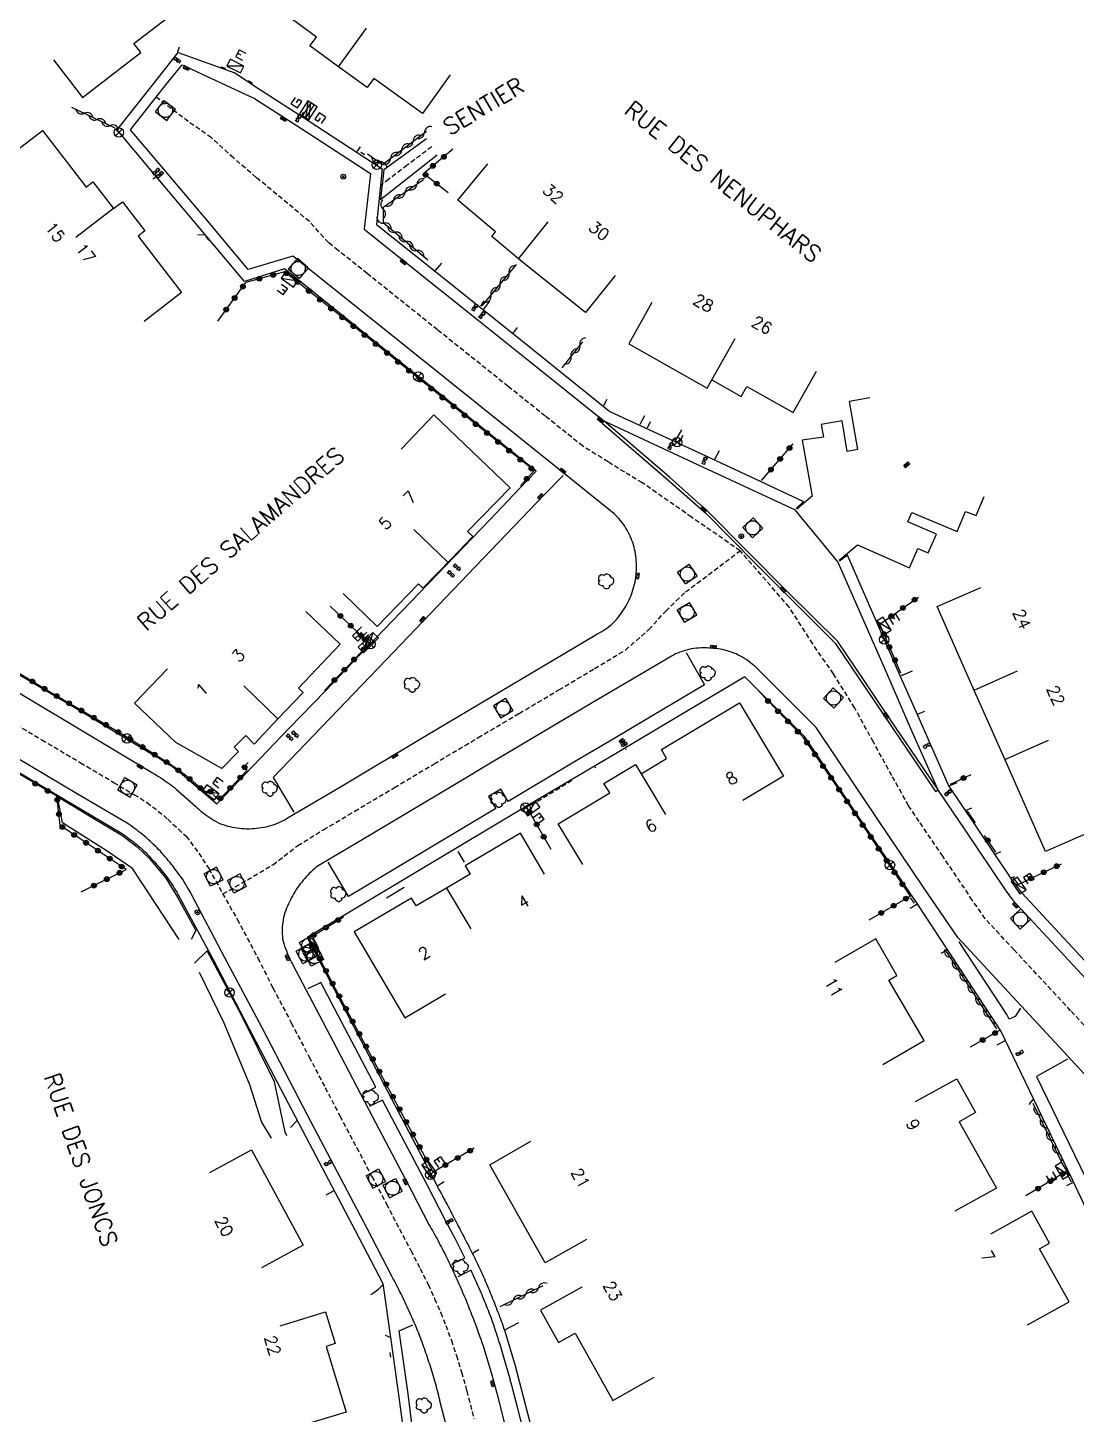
# Model space of a CAD drawing. Header units: millimetres. Extents: x 150015 to 151000, y 151000 to 152000.
# Drawn here: x 150612.5 to 150723, y 151239 to 151385.1 of the extents above; entities that cross this region are included whole.
import ezdxf
from ezdxf.enums import TextEntityAlignment as Align

# ---------------------------------------------------------------- set-up
doc = ezdxf.new("R2010")
doc.units = ezdxf.units.MM
doc.linetypes.add('DASHED', pattern=[0.75, 0.5, -0.25])
doc.layers.get('0').update_dxf_attribs({"linetype": 'CONTINUOUS'})
for name, color, linetype in [('W0001', 6, 'DASHED'), ('W0003', 5, 'CONTINUOUS'), ('W0006', 2, 'CONTINUOUS'), ('W0008', 7, 'CONTINUOUS'), ('W0014', 7, 'CONTINUOUS'), ('W0017', 7, 'CONTINUOUS'), ('W0060', 7, 'DASHED'), ('W0061', 7, 'CONTINUOUS'), ('W0100', 7, 'CONTINUOUS'), ('W0101', 7, 'CONTINUOUS'), ('W0106', 7, 'CONTINUOUS'), ('W0112', 1, 'DASHED'), ('W0210', 2, 'CONTINUOUS'), ('W0211', 2, 'CONTINUOUS'), ('W0212', 2, 'CONTINUOUS'), ('W0213', 2, 'CONTINUOUS'), ('W0300', 7, 'CONTINUOUS'), ('W0310', 3, 'CONTINUOUS'), ('W0322', 7, 'CONTINUOUS'), ('W0400', 7, 'CONTINUOUS'), ('W0420', 7, 'CONTINUOUS'), ('W0425', 7, 'CONTINUOUS'), ('W0430', 7, 'CONTINUOUS'), ('W0432', 7, 'CONTINUOUS'), ('W0469', 7, 'CONTINUOUS'), ('W0856', 7, 'CONTINUOUS'), ('W0989', 7, 'CONTINUOUS'), ('W0991', 7, 'CONTINUOUS'), ('W1102', 7, 'CONTINUOUS'), ('W1336', 3, 'CONTINUOUS'), ('W1338', 7, 'CONTINUOUS')]:
    doc.layers.add(name, color=color, linetype=linetype)
doc.styles.get("Standard").update_dxf_attribs({"font": 'romans.shx', "width": 0.85})

# ---------------------------------------------------------------- blocks, each defined once
blk = doc.blocks.new('T856')
for p, q in [((-0.125, 0), (0.125, 0)), ((0, 0.125), (0, -0.125))]:
    blk.add_line(p, q)
blk.add_ellipse((0, 0), major_axis=(-0.177, 0.177), ratio=1, start_param=3.9269908, end_param=10.2101761)
blk = doc.blocks.new('T420')
for p, q in [((0.75, 0.75), (-0.75, 0.75)), ((-0.75, 0.75), (-0.75, -0.75)), ((0.75, 0.75), (0.75, -0.75)), ((0.75, -0.75), (-0.75, -0.75))]:
    blk.add_line(p, q)
blk.add_ellipse((0, 0), major_axis=(-0.53, 0.53), ratio=1, start_param=3.926991, end_param=10.210176)
blk = doc.blocks.new('T430')
at = {"flags": 128}
for points in [[(-0.4, 2.1), (0.4, 2.1)], [(-0.4, 2.1), (-0.4, 1.3)], [(-0.4, 1.7), (0, 1.7)], [(0.8, 0.8), (-0.8, 0.8)], [(-0.8, 0.8), (-0.8, 0)], [(0.8, 0.8), (-0.8, 0)], [(-0.8, 0), (0.8, 0)], [(-0.4, 1.3), (0.4, 1.3)], [(0.8, 0), (0.8, 0.8)]]:
    blk.add_lwpolyline(points, dxfattribs=at)
blk = doc.blocks.new('T469')
at = {"color": 0, "linetype": 'Continuous', "flags": 128}
for points in [[(-0.35, 0.35), (0.35, -0.35)], [(-0.35, -0.35), (0.35, 0.35)]]:
    blk.add_lwpolyline(points, dxfattribs=at)
at = {"color": 0, "linetype": 'Continuous'}
blk.add_circle((0, 0), 0.5, dxfattribs=at)
blk = doc.blocks.new('T400')
for p, q in [((-0.15, 0.3), (0.15, 0.3)), ((-0.15, -0.25), (-0.15, 0.3)), ((-0.15, 0.15), (0.15, 0.15)), ((-0.15, 0), (0.15, 0)), ((0.15, 0.3), (0.15, -0.25)), ((-0.15, -0.15), (0.15, -0.15)), ((-0.15, -0.25), (-0.15, -0.3)), ((-0.15, -0.3), (0.15, -0.3)), ((0.15, -0.3), (0.15, -0.25))]:
    blk.add_line(p, q)
blk = doc.blocks.new('T300')
for p, q in [((-0.8, 0.51), (-0.86, 0.34)), ((-0.86, 0.34), (-0.86, 0.17)), ((-0.86, 0.17), (-0.74, 0.06)), ((-0.69, 0.63), (-0.8, 0.51)), ((-0.8, -0.06), (-0.74, 0.06)), ((-0.74, 0.06), (-0.69, 0.11)), ((-0.57, 0.69), (-0.69, 0.63)), ((-0.46, 0.69), (-0.57, 0.69)), ((-0.29, 0.63), (-0.46, 0.69)), ((-0.29, 0.63), (-0.17, 0.74)), ((-0.23, 0.57), (-0.29, 0.63)), ((-0.17, 0.74), (-0.06, 0.8)), ((-0.06, 0.8), (0.06, 0.8)), ((0.06, 0.8), (0.23, 0.74)), ((0.23, 0.74), (0.34, 0.63)), ((0.34, 0.63), (0.4, 0.51)), ((0.46, 0.46), (0.34, 0.46)), ((0.4, 0.51), (0.4, 0.46)), ((0.57, 0.4), (0.46, 0.46)), ((0.57, 0.4), (0.69, 0.29)), ((0.69, 0.29), (0.74, 0.17)), ((0.74, 0.06), (0.69, -0.17)), ((0.74, 0.17), (0.74, 0.06)), ((-0.8, -0.17), (-0.8, -0.06)), ((-0.8, -0.23), (-0.8, -0.17)), ((-0.74, -0.34), (-0.8, -0.23)), ((-0.69, -0.4), (-0.74, -0.34)), ((-0.51, -0.46), (-0.69, -0.4)), ((-0.4, -0.46), (-0.51, -0.46)), ((-0.4, -0.46), (-0.34, -0.46)), ((-0.34, -0.46), (-0.34, -0.4)), ((-0.34, -0.51), (-0.34, -0.46)), ((-0.29, -0.63), (-0.34, -0.51)), ((-0.17, -0.74), (-0.29, -0.63)), ((-0.06, -0.8), (-0.17, -0.74)), ((0.06, -0.8), (-0.06, -0.8)), ((0.17, -0.74), (0.06, -0.8)), ((0.23, -0.69), (0.17, -0.74)), ((0.29, -0.46), (0.23, -0.46)), ((0.29, -0.63), (0.23, -0.69)), ((0.46, -0.4), (0.29, -0.46)), ((0.34, -0.51), (0.29, -0.63)), ((0.34, -0.51), (0.34, -0.46)), ((0.57, -0.34), (0.46, -0.4)), ((0.63, -0.29), (0.57, -0.34)), ((0.69, -0.17), (0.63, -0.29))]:
    blk.add_line(p, q)
blk = doc.blocks.new('T425')
for p, q in [((-0.15, 0.6), (0.15, 0.6)), ((-0.15, 0.6), (-0.15, 0.3)), ((-0.15, 0.3), (0.15, 0.3)), ((-0.15, 0.15), (0.15, 0.15)), ((-0.15, -0.15), (-0.15, 0.15)), ((0, 0.45), (0.15, 0.45)), ((0.15, 0.45), (0.15, 0.3)), ((0.15, 0.15), (0.15, -0.15)), ((0.15, -0.15), (-0.15, -0.15))]:
    blk.add_line(p, q)
blk.add_ellipse((0, 0), major_axis=(-0.106, 0.106), ratio=1, start_param=3.926991, end_param=10.210176)
blk = doc.blocks.new('T432')
at = {"flags": 128}
for points in [[(-0.4, 2.1), (-0.4, 1.3)], [(-0.39, 2.1), (0.41, 2.1)], [(0, 1.7), (0.4, 1.7)], [(0.4, 1.3), (0.4, 1.7)], [(0.8, 0.8), (-0.8, 0.8)], [(-0.8, 0.8), (-0.8, 0)], [(0.8, 0.8), (-0.8, 0)], [(-0.8, 0), (0.8, 0)], [(-0.4, 1.3), (0.4, 1.3)], [(0.8, 0), (0.8, 0.8)]]:
    blk.add_lwpolyline(points, dxfattribs=at)
blk = doc.blocks.new('t310o')
at = {"color": 0, "linetype": 'Continuous'}
for centre, start, end in [((-0.5, 0.38), 216.8699, 323.1304), ((0.5, -0.37), 36.8699, 143.1303)]:
    blk.add_arc(centre, 0.625, start, end, dxfattribs=at)
blk = doc.blocks.new('t322o')
at = {"color": 0, "linetype": 'Continuous'}
for radius in [0.25, 0.15]:
    blk.add_circle((0, 0), radius, dxfattribs=at)

msp = doc.modelspace()

# ---------------------------------------------------------------- linework, layer by layer
at = {"layer": 'W0001'}
for points in [[(150725.34, 151278.36), (150722.38, 151281.53), (150719.31, 151284.84), (150716.42, 151287.94), (150713.89, 151290.67), (150713.37, 151291.22), (150712.03, 151293.18), (150708.91, 151297.79), (150706.42, 151301.47), (150705.32, 151303.11), (150703.55, 151306.29), (150701.61, 151309.82), (150699.64, 151313.41), (150697.4, 151317.01), (150695.22, 151320.17), (150692.74, 151324.04), (150687.57, 151329.97), (150682.45, 151333.52), (150677.27, 151337.13), (150675.41, 151338.25), (150673.66, 151339.33), (150671, 151340.99), (150667.05, 151344.15), (150663.14, 151347.28), (150659.05, 151350.56), (150655.68, 151353.25), (150652.17, 151356.06), (150648.29, 151359.17), (150645.23, 151361.62), (150644.21, 151362.43), (150642.2, 151364.65), (150639.91, 151366.56), (150636.59, 151369.3), (150634.2, 151371.36), (150631.87, 151373.48), (150629.43, 151375.19), (150626.06, 151377.75)], [(150633.09, 151293.82), (150635.67, 151295.32), (150638.36, 151296.9), (150640.97, 151298.92), (150643.68, 151300.59), (150646.97, 151302.54), (150651.16, 151305.03), (150655.33, 151307.52), (150659.97, 151310.29), (150664.3, 151312.85), (150668.49, 151315.33), (150672.24, 151317.57), (150675.48, 151319.52), (150677.96, 151321.67), (150679.73, 151323.62), (150681.83, 151325.64), (150687.57, 151329.97)], [(150610.02, 151312.44), (150614.01, 151310.07), (150618.09, 151307.65), (150621.58, 151305.58), (150623.72, 151304.3), (150625.09, 151303.46), (150626.28, 151302.56), (150627.28, 151301.7), (150628.4, 151300.65), (150629.22, 151299.9), (150630.55, 151298.11), (150631.59, 151296.49), (150634.59, 151291.16), (150636.77, 151287.08), (150638.35, 151283.93), (150640.29, 151280.25), (150642.16, 151276.67), (150643.85, 151273.44), (150645.42, 151270.44), (150647.18, 151267.1), (150648.78, 151264.07), (150650.31, 151261.18), (150651.68, 151258.54), (150652.88, 151256.26), (150653.87, 151254.37), (150654.7, 151252.67), (150655.39, 151251.17), (150656.03, 151249.7), (150656.56, 151248.37), (150657.15, 151246.79), (150657.69, 151245.21), (150658.22, 151243.45), (150658.78, 151241.47), (150659.54, 151238.52)]]:
    msp.add_lwpolyline(points, dxfattribs=at)
at = {"layer": 'W0003'}
msp.add_lwpolyline([(150673.21, 151343.67), (150673.04, 151343.41), (150679.94, 151337.46), (150683.98, 151333.89), (150689.17, 151328.66), (150697.58, 151320.23), (150703.51, 151311.46), (150707.05, 151306.24), (150708.15, 151304.6), (150708.43, 151304.78), (150702.8, 151313.06), (150700.69, 151316.22), (150697.87, 151320.41), (150692.54, 151325.7), (150684.15, 151334.15), (150680.12, 151337.71), (150673.21, 151343.67)], dxfattribs=at)
at = {"layer": 'W0006'}
for points in [[(150701.22, 151346.1), (150699.04, 151345.7), (150699.95, 151340.63), (150698.85, 151340.43), (150698.31, 151343.65), (150696.11, 151343.28), (150696.37, 151341.95), (150694.11, 151341.64), (150695.16, 151335.71), (150693.53, 151334.34)], [(150668.94, 151337.91), (150666.92, 151335.85), (150658.89, 151327.46), (150650.27, 151318.5), (150638.37, 151306.1), (150640.56, 151302.43)], [(150698.02, 151328.98), (150699.95, 151330.59), (150705.41, 151328.19), (150706.28, 151330.2), (150707.39, 151329.75), (150708.25, 151331.71), (150705.25, 151333.01), (150705.67, 151334.01), (150710.43, 151332.01), (150711.31, 151334.12), (150712.44, 151333.68), (150713.26, 151335.7)], [(150681.87, 151319.27), (150683.83, 151315.85), (150678.36, 151312.61), (150674.01, 151310.02), (150669.89, 151307.59), (150663.15, 151303.56), (150662.38, 151304.85), (150661.08, 151304.1), (150661.85, 151302.81), (150651.26, 151296.52), (150646.3, 151293.54), (150644.16, 151297.17)], [(150647.82, 151272.76), (150649.18, 151273.48), (150643.39, 151284.5), (150642.02, 151283.83)], [(150657.19, 151254.84), (150658.57, 151255.51), (150657.59, 151257.47), (150656.58, 151259.36), (150654.61, 151263.17), (150649.89, 151272.12), (150648.51, 151271.45)], [(150666.19, 151231.65), (150664.14, 151239.62), (150663.52, 151242.04), (150663.46, 151242.28), (150663.39, 151242.51), (150663.33, 151242.75), (150663.26, 151242.98), (150663.2, 151243.22), (150663.13, 151243.45), (150663.07, 151243.69), (150663, 151243.92), (150662.93, 151244.16), (150662.86, 151244.4), (150662.79, 151244.65), (150662.72, 151244.89), (150662.64, 151245.14), (150662.57, 151245.38), (150662.5, 151245.62), (150662.42, 151245.87), (150662.35, 151246.11), (150662.28, 151246.36), (150662.2, 151246.6), (150662.13, 151246.84), (150662.05, 151247.09), (150661.97, 151247.33), (150661.89, 151247.57), (150661.81, 151247.81), (150661.74, 151248.05), (150661.66, 151248.28), (150661.58, 151248.52), (150661.5, 151248.75), (150661.41, 151248.99), (150661.33, 151249.22), (150661.24, 151249.45), (150661.15, 151249.69), (150661.06, 151249.93), (150660.96, 151250.16), (150660.87, 151250.4), (150660.77, 151250.64), (150660.67, 151250.87), (150660.58, 151251.11), (150660.48, 151251.35), (150660.38, 151251.58), (150660.28, 151251.82), (150660.18, 151252.05), (150660.08, 151252.29), (150659.97, 151252.52), (150659.87, 151252.76), (150659.77, 151252.99), (150659.66, 151253.22), (150659.56, 151253.46), (150659.45, 151253.69), (150659.35, 151253.92), (150659.24, 151254.15), (150659.23, 151254.18), (150657.82, 151253.51)]]:
    msp.add_lwpolyline(points, dxfattribs=at)
at = {"layer": 'W0008'}
for points in [[(150608.28, 151316.97), (150617.41, 151311.55), (150625.68, 151306.6), (150625.89, 151306.47), (150626.11, 151306.34), (150626.32, 151306.21), (150626.54, 151306.07), (150626.75, 151305.93), (150626.95, 151305.79), (150627.16, 151305.65), (150627.37, 151305.5), (150627.57, 151305.35), (150627.78, 151305.19), (150627.98, 151305.03), (150628.17, 151304.86), (150630.25, 151303.03), (150630.42, 151302.87), (150630.6, 151302.71), (150630.77, 151302.56), (150630.95, 151302.41), (150631.14, 151302.26), (150631.33, 151302.12), (150631.52, 151301.99), (150631.73, 151301.84), (150631.94, 151301.7), (150632.16, 151301.57), (150632.38, 151301.44), (150632.61, 151301.32), (150632.84, 151301.22), (150633.09, 151301.14), (150633.33, 151301.06), (150633.58, 151300.98), (150633.83, 151300.92), (150634.08, 151300.86), (150634.33, 151300.82), (150634.58, 151300.78), (150634.84, 151300.75), (150635.09, 151300.72), (150635.35, 151300.71), (150635.61, 151300.7), (150635.87, 151300.7), (150636.12, 151300.71), (150636.38, 151300.72), (150636.63, 151300.75), (150636.88, 151300.78), (150637.13, 151300.81), (150637.38, 151300.86), (150637.63, 151300.91), (150637.88, 151300.97), (150638.13, 151301.03), (150638.37, 151301.11), (150638.61, 151301.19), (150638.85, 151301.28), (150639.08, 151301.38), (150639.3, 151301.49), (150639.53, 151301.61), (150639.74, 151301.73), (150639.96, 151301.87), (150645.46, 151305.11), (150654.5, 151310.5), (150672.49, 151321.19), (150672.99, 151321.48), (150673.21, 151321.62), (150673.42, 151321.75), (150673.63, 151321.9), (150673.83, 151322.05), (150674.02, 151322.21), (150674.2, 151322.38), (150674.38, 151322.56), (150674.55, 151322.75), (150674.72, 151322.94), (150674.87, 151323.14), (150675.02, 151323.34), (150675.16, 151323.54), (150675.3, 151323.75), (150675.43, 151323.95), (150675.55, 151324.16), (150675.67, 151324.38), (150675.79, 151324.59), (150675.89, 151324.81), (150675.99, 151325.04), (150676.08, 151325.26), (150676.17, 151325.49), (150676.25, 151325.72), (150676.32, 151325.96), (150676.39, 151326.2), (150676.45, 151326.44), (150676.5, 151326.68), (150676.55, 151326.93), (150676.58, 151327.18), (150676.61, 151327.42), (150676.63, 151327.67), (150676.64, 151327.91), (150676.65, 151328.16), (150676.65, 151328.41), (150676.64, 151328.65), (150676.63, 151328.9), (150676.61, 151329.15), (150676.58, 151329.39), (150676.54, 151329.64), (150676.5, 151329.88), (150676.46, 151330.13), (150676.4, 151330.37), (150676.34, 151330.6), (150676.26, 151330.83), (150676.18, 151331.06), (150676.09, 151331.28), (150675.99, 151331.5), (150675.89, 151331.72), (150675.78, 151331.93), (150675.66, 151332.14), (150675.54, 151332.35), (150675.41, 151332.56), (150675.27, 151332.77), (150675.12, 151332.97), (150674.97, 151333.17), (150674.8, 151333.36), (150674.63, 151333.54), (150674.44, 151333.72), (150674.25, 151333.89), (150668.33, 151338.66), (150660.02, 151345.34), (150649.18, 151354.02), (150640.47, 151361.01), (150635.75, 151359.59), (150631.49, 151364.68), (150626.66, 151370.42), (150623.34, 151374.33), (150627.09, 151379.04), (150628.79, 151381.16), (150636.43, 151377.63), (150641.41, 151374.41), (150648.64, 151369.72), (150647.96, 151363.85), (150659.96, 151354.27), (150665.41, 151349.91), (150673.21, 151343.67), (150683.69, 151338.79), (150693.3, 151334.31), (150697.87, 151328.76), (150702.98, 151317.13), (150705.56, 151311.17), (150708.44, 151304.72), (150711.23, 151300.58), (150715.49, 151294.27), (150716.25, 151293.19), (150724.94, 151283.88)], [(150729.17, 151269.05), (150721.63, 151277.24), (150710.49, 151289.25), (150706.86, 151294.59), (150702.08, 151301.66), (150695.58, 151311.35), (150689.07, 151317.84), (150688.87, 151318.01), (150688.67, 151318.17), (150688.47, 151318.33), (150688.26, 151318.48), (150688.04, 151318.62), (150687.82, 151318.75), (150687.6, 151318.87), (150687.37, 151318.99), (150687.14, 151319.1), (150686.9, 151319.2), (150686.66, 151319.3), (150686.42, 151319.38), (150686.19, 151319.45), (150685.96, 151319.51), (150685.72, 151319.56), (150685.48, 151319.6), (150685.24, 151319.64), (150685, 151319.67), (150684.76, 151319.69), (150684.52, 151319.71), (150684.28, 151319.73), (150684.03, 151319.74), (150683.77, 151319.75), (150683.5, 151319.74), (150683.23, 151319.73), (150682.96, 151319.71), (150682.7, 151319.68), (150682.43, 151319.63), (150682.17, 151319.58), (150681.93, 151319.52), (150681.69, 151319.45), (150681.46, 151319.38), (150681.23, 151319.29), (150681, 151319.2), (150680.78, 151319.1), (150680.56, 151318.99), (150680.34, 151318.87), (150679.63, 151318.46), (150671.99, 151313.94), (150661.28, 151307.6), (150657.66, 151305.43), (150647.42, 151299.33), (150642.95, 151296.68), (150642.76, 151296.51), (150642.57, 151296.34), (150642.39, 151296.17), (150642.21, 151296), (150642.04, 151295.82), (150641.87, 151295.64), (150641.71, 151295.45), (150641.55, 151295.27), (150641.39, 151295.08), (150641.24, 151294.88), (150641.1, 151294.69), (150640.96, 151294.49), (150640.82, 151294.28), (150640.69, 151294.08), (150640.56, 151293.87), (150640.44, 151293.65), (150640.32, 151293.44), (150640.2, 151293.22), (150640.09, 151293), (150639.99, 151292.77), (150639.89, 151292.54), (150639.79, 151292.31), (150639.7, 151292.08), (150639.61, 151291.83), (150639.54, 151291.59), (150639.48, 151291.35), (150639.43, 151291.1), (150639.39, 151290.86), (150639.36, 151290.61), (150639.34, 151290.36), (150639.33, 151290.11), (150639.33, 151289.86), (150639.34, 151289.61), (150639.35, 151289.36), (150639.37, 151289.11), (150639.42, 151288.84), (150639.49, 151288.59), (150639.57, 151288.34), (150639.67, 151288.09), (150639.77, 151287.84), (150639.87, 151287.6), (150639.95, 151287.39), (150640.04, 151287.19), (150640.13, 151286.99), (150640.22, 151286.8), (150640.32, 151286.61), (150640.42, 151286.44), (150644.7, 151278.27), (150648.81, 151270.42), (150653, 151262.48), (150654.79, 151259.02), (150654.92, 151258.8), (150655.04, 151258.59), (150655.16, 151258.37), (150655.28, 151258.15), (150655.4, 151257.93), (150655.52, 151257.71), (150655.64, 151257.49), (150655.76, 151257.27), (150655.88, 151257.05), (150655.99, 151256.83), (150656.11, 151256.61), (150656.22, 151256.39), (150656.34, 151256.16), (150656.45, 151255.94), (150656.56, 151255.72), (150656.67, 151255.49), (150656.78, 151255.27), (150656.89, 151255.04), (150657, 151254.82), (150657.11, 151254.59), (150657.22, 151254.37), (150657.32, 151254.14), (150657.43, 151253.91), (150657.53, 151253.69), (150657.64, 151253.46), (150657.74, 151253.23), (150657.84, 151253), (150657.94, 151252.77), (150658.04, 151252.54), (150658.14, 151252.31), (150658.24, 151252.08), (150658.34, 151251.85), (150658.44, 151251.62), (150658.54, 151251.39), (150658.64, 151251.16), (150658.73, 151250.92), (150658.83, 151250.69), (150658.92, 151250.46), (150659.01, 151250.22), (150659.11, 151249.99), (150659.2, 151249.76), (150659.29, 151249.52), (150659.38, 151249.29), (150659.47, 151249.05), (150659.56, 151248.82), (150659.65, 151248.58), (150659.74, 151248.35), (150659.82, 151248.11), (150659.91, 151247.88), (150659.99, 151247.64), (150660.08, 151247.4), (150660.16, 151247.17), (150660.25, 151246.93), (150660.33, 151246.69), (150660.41, 151246.46), (150660.49, 151246.22), (150661.4, 151243.16), (150661.94, 151241.25), (150664.42, 151231.34)], [(150658.91, 151228.94), (150655.99, 151240.28), (150655.94, 151240.52), (150655.88, 151240.76), (150655.82, 151241), (150655.76, 151241.23), (150655.69, 151241.47), (150655.63, 151241.71), (150655.57, 151241.94), (150655.5, 151242.18), (150655.43, 151242.41), (150655.37, 151242.65), (150655.3, 151242.88), (150655.23, 151243.12), (150655.16, 151243.35), (150655.09, 151243.59), (150655.01, 151243.82), (150654.94, 151244.06), (150654.87, 151244.29), (150654.79, 151244.52), (150654.71, 151244.76), (150654.63, 151244.99), (150654.56, 151245.23), (150654.48, 151245.46), (150654.39, 151245.69), (150654.31, 151245.93), (150654.23, 151246.16), (150654.15, 151246.39), (150654.06, 151246.62), (150653.97, 151246.85), (150653.89, 151247.08), (150653.8, 151247.32), (150653.71, 151247.55), (150653.62, 151247.77), (150653.52, 151248), (150653.43, 151248.23), (150653.33, 151248.47), (150653.23, 151248.7), (150653.13, 151248.93), (150653.03, 151249.17), (150652.92, 151249.4), (150652.82, 151249.63), (150652.72, 151249.86), (150652.61, 151250.09), (150652.5, 151250.32), (150652.4, 151250.56), (150652.29, 151250.78), (150652.18, 151251.01), (150652.07, 151251.24), (150651.96, 151251.47), (150651.85, 151251.7), (150651.74, 151251.93), (150651.62, 151252.16), (150651.51, 151252.38), (150651.39, 151252.61), (150651.27, 151252.83), (150651.16, 151253.06), (150651.04, 151253.28), (150650.92, 151253.51), (150648.3, 151258.57), (150642, 151270.53), (150637.21, 151279.72), (150633.25, 151287.15), (150629.78, 151293.77), (150629.66, 151294), (150629.53, 151294.23), (150629.4, 151294.45), (150629.27, 151294.67), (150629.14, 151294.89), (150629, 151295.11), (150628.85, 151295.33), (150628.71, 151295.54), (150628.56, 151295.76), (150628.41, 151295.96), (150628.26, 151296.16), (150628.11, 151296.37), (150627.95, 151296.57), (150627.8, 151296.77), (150627.64, 151296.97), (150627.49, 151297.17), (150627.33, 151297.36), (150627.17, 151297.56), (150627, 151297.75), (150626.83, 151297.94), (150626.67, 151298.13), (150626.5, 151298.32), (150626.32, 151298.5), (150626.15, 151298.68), (150625.97, 151298.86), (150625.78, 151299.04), (150625.6, 151299.22), (150625.41, 151299.39), (150625.22, 151299.56), (150625.03, 151299.73), (150624.83, 151299.9), (150624.64, 151300.06), (150624.44, 151300.22), (150624.24, 151300.38), (150624.04, 151300.54), (150623.83, 151300.69), (150623.62, 151300.84), (150623.42, 151300.99), (150623.21, 151301.13), (150622.99, 151301.28), (150617.83, 151304.31), (150609.56, 151309.23)]]:
    msp.add_lwpolyline(points, dxfattribs=at)
at = {"layer": 'W0014'}
for points in [[(150609.19, 151318.34), (150618.18, 151313.03), (150626.15, 151308.23), (150626.36, 151308.11), (150626.57, 151307.99), (150626.78, 151307.86), (150626.98, 151307.73), (150627.19, 151307.6), (150627.39, 151307.47), (150627.59, 151307.34), (150627.8, 151307.2), (150628, 151307.06), (150628.2, 151306.92), (150628.4, 151306.78), (150628.59, 151306.63), (150632.44, 151303.32), (150634.82, 151305.8), (150636.23, 151307.29), (150640.08, 151311.28), (150643.88, 151315.23), (150644.59, 151315.95), (150648.16, 151319.67), (150661.24, 151333.26), (150664.34, 151336.54), (150666.1, 151338.37), (150659.01, 151344.03), (150647.73, 151353.1), (150639.58, 151359.66), (150635.36, 151358.34), (150630.58, 151364.02), (150625.7, 151369.82), (150621.96, 151374.33), (150626.29, 151379.82), (150628.38, 151382.45), (150634.36, 151380.32), (150637.04, 151378.51), (150642.06, 151375.29), (150649.87, 151370.22), (150649.25, 151364.35), (150655.3, 151359.54), (150665.69, 151351.21), (150668.04, 151349.33), (150673.83, 151344.66), (150683.95, 151339.99), (150689.14, 151337.54), (150694.26, 151335.15), (150693.47, 151334.43)], [(150775.62, 151192.14), (150774.25, 151195.06), (150771.96, 151200.19), (150767.19, 151210.41), (150763.84, 151217.56), (150759.85, 151226.2), (150757.79, 151230.53), (150751.62, 151243.79), (150748.87, 151249.76), (150744.92, 151258.27), (150739.6, 151269.75), (150739.22, 151270.34), (150738.93, 151270.67), (150734.45, 151275.47), (150728.21, 151282.15), (150723.85, 151286.82), (150717.24, 151293.94), (150716.11, 151295.46), (150712.32, 151301.12), (150709.53, 151305.3), (150706.84, 151311.35), (150704.34, 151317.05), (150698.87, 151329.52), (150698.04, 151328.88)], [(150724.69, 151259.26), (150722.59, 151263.7), (150718.51, 151272.18), (150715.03, 151279.41), (150706.29, 151292.72), (150700.57, 151301.19), (150694.38, 151310.39), (150688.07, 151316.71), (150680.8, 151312.38), (150674.63, 151308.7), (150670.32, 151306.16), (150664.78, 151302.91), (150657.8, 151298.7), (150641.97, 151289.24), (150647.28, 151279.1), (150650.82, 151272.32), (150655.61, 151263.14), (150655.73, 151262.92), (150655.85, 151262.69), (150655.97, 151262.47), (150656.1, 151262.24), (150656.22, 151262.02), (150656.34, 151261.79), (150656.46, 151261.57), (150656.58, 151261.34), (150656.7, 151261.11), (150656.82, 151260.89), (150656.94, 151260.66), (150657.05, 151260.43), (150657.17, 151260.21), (150657.29, 151259.98), (150657.41, 151259.75), (150657.53, 151259.53), (150657.65, 151259.3), (150657.76, 151259.07), (150657.88, 151258.84), (150658, 151258.62), (150658.11, 151258.39), (150658.23, 151258.17), (150658.34, 151257.95), (150658.45, 151257.73), (150658.57, 151257.51), (150658.68, 151257.29), (150658.79, 151257.07), (150658.91, 151256.85), (150659.02, 151256.63), (150659.13, 151256.41), (150659.24, 151256.19), (150659.36, 151255.97), (150659.47, 151255.74), (150659.58, 151255.52), (150659.69, 151255.3), (150659.8, 151255.08), (150659.9, 151254.86), (150660.01, 151254.63), (150660.12, 151254.41), (150660.22, 151254.18), (150660.32, 151253.96), (150660.42, 151253.73), (150660.53, 151253.5), (150660.63, 151253.27), (150660.73, 151253.04), (150660.83, 151252.81), (150660.93, 151252.58), (150661.02, 151252.35), (150661.12, 151252.12), (150661.22, 151251.89), (150661.31, 151251.65), (150661.41, 151251.42), (150661.5, 151251.19), (150661.6, 151250.95), (150661.69, 151250.72), (150661.78, 151250.49), (150661.87, 151250.25), (150661.96, 151250.02), (150662.05, 151249.78), (150662.14, 151249.55), (150662.23, 151249.31), (150662.32, 151249.08), (150662.4, 151248.84), (150662.49, 151248.61), (150662.57, 151248.37), (150662.66, 151248.13), (150662.74, 151247.89), (150663.83, 151244.26), (150665.67, 151237.25)], [(150608.92, 151308.2), (150617.3, 151303.23), (150622.4, 151300.21), (150622.61, 151300.07), (150622.82, 151299.93), (150623.02, 151299.79), (150623.22, 151299.64), (150623.43, 151299.49), (150623.62, 151299.34), (150623.82, 151299.19), (150624.01, 151299.03), (150624.21, 151298.87), (150624.39, 151298.7), (150624.58, 151298.53), (150624.77, 151298.36), (150624.96, 151298.18), (150625.15, 151297.99), (150625.33, 151297.8), (150625.51, 151297.61), (150625.68, 151297.42), (150625.85, 151297.23), (150626.03, 151297.03), (150626.2, 151296.83), (150626.36, 151296.63), (150626.53, 151296.43), (150626.69, 151296.24), (150626.84, 151296.05), (150626.99, 151295.85), (150627.14, 151295.65), (150627.28, 151295.45), (150627.42, 151295.25), (150627.56, 151295.05), (150627.7, 151294.84), (150627.84, 151294.64), (150627.97, 151294.43), (150628.1, 151294.22), (150628.23, 151294.01), (150628.35, 151293.8), (150632.05, 151286.91), (150635.83, 151279.69), (150641.08, 151269.65), (150647.01, 151258.37), (150649.92, 151252.78), (150650.76, 151246.85), (150651.62, 151240.82), (150652.5, 151234.29)], [(150717.11, 151281.79), (150716.53, 151280.93), (150715.92, 151280.65), (150715.66, 151281.13), (150710.64, 151288.77)], [(150722.07, 151276.43), (150718.79, 151274.6), (150723.95, 151263.94), (150729.81, 151266.65), (150730.32, 151267.41)], [(150656.64, 151236.88), (150656.18, 151236.01), (150653.52, 151235.04), (150653.38, 151234.92), (150652.59, 151241.18), (150651.67, 151247.82), (150653.1, 151248.42)]]:
    msp.add_lwpolyline(points, dxfattribs=at)
at = {"layer": 'W0017'}
for points in [[(150628.35, 151382.53), (150628.53, 151383.05)], [(150641.37, 151375.78), (150641.6, 151376.18)], [(150641.95, 151375.98), (150641.69, 151375.6)], [(150647.55, 151372.53), (150647.18, 151372.03)], [(150626.03, 151369.33), (150625.69, 151369.1)], [(150631.17, 151363.27), (150630.46, 151363.23)], [(150655.49, 151359.5), (150656.14, 151360.26)], [(150660.58, 151356.31), (150660.22, 151355.73)], [(150660.56, 151355.44), (150661.21, 151356.25)], [(150664.1, 151353.49), (150663.66, 151352.93)], [(150673.23, 151345.29), (150673.57, 151345.94)], [(150677.05, 151343.32), (150677.55, 151344.21)], [(150677.8, 151342.91), (150678.13, 151343.6)], [(150680.8, 151341.63), (150681.44, 151342.73)], [(150681.54, 151342.12), (150681.12, 151341.36)], [(150684.92, 151339.61), (150685.41, 151340.54)], [(150705.68, 151317.3), (150704.53, 151316.79)], [(150706.32, 151312.78), (150707.04, 151313.08)], [(150710.39, 151305.52), (150709.61, 151305.2)], [(150711.32, 151302.63), (150711.97, 151302.91)], [(150714.44, 151298.02), (150715.04, 151298.29)], [(150716.1, 151295.51), (150716.5, 151295.68)], [(150705.49, 151292.33), (150706.19, 151292.76)], [(150708.75, 151287.57), (150709.4, 151287.98)], [(150715.45, 151278.37), (150714.62, 151277.91)], [(150718.4, 151272.18), (150717.97, 151271.64)], [(150640.22, 151269.24), (150640.87, 151269.91)], [(150644.77, 151262.55), (150643.93, 151262.09)], [(150656.41, 151263.49), (150655.73, 151263.09)], [(150721.98, 151263.1), (150722.63, 151263.43)], [(150659.44, 151256.01), (150660.06, 151256.37)], [(150648.68, 151251.62), (150649.1, 151251.93), (150649.52, 151252.24), (150649.92, 151252.66)], [(150662.8, 151247.9), (150664.27, 151248.69)], [(150650.66, 151247.09), (150650.39, 151247.26), (150650.23, 151247.31)]]:
    msp.add_lwpolyline(points, dxfattribs=at)
at = {"layer": 'W0060'}
msp.add_lwpolyline([(150655.09, 151372.53), (150652.51, 151370.58), (150650.57, 151369.12), (150649.68, 151368.41)], dxfattribs=at)
at = {"layer": 'W0061'}
msp.add_lwpolyline([(150654.54, 151373.36), (150650.03, 151370.11), (150649.68, 151366.99), (150655.65, 151371.69)], dxfattribs=at)
at = {"layer": 'W0100'}
for points in [[(150615.25, 151381.67), (150618.31, 151377.72), (150624.43, 151382.47), (150623.72, 151383.42), (150626.68, 151385.68), (150628.87, 151387.32), (150629.58, 151386.38), (150632.44, 151388.53), (150631.69, 151389.52), (150634.64, 151391.73), (150631.63, 151395.73)], [(150657.03, 151380.1), (150654.1, 151376.04), (150648.99, 151379.73), (150648.3, 151378.77), (150645.28, 151380.95), (150642.26, 151383.17), (150642.93, 151384.08), (150637.89, 151387.79), (150640.85, 151391.82)], [(150610.13, 151371.18), (150614.1, 151374.23), (150618.68, 151368.27), (150619.39, 151368.82), (150621.56, 151366.01), (150622.5, 151366.74), (150624.86, 151363.67), (150624.16, 151363.13), (150628.74, 151357.17), (150624.78, 151354.12)], [(150674.42, 151358.96), (150671.3, 151355.06), (150664.63, 151360.39), (150661.4, 151363.07), (150661.81, 151363.57), (150657.82, 151366.89), (150661.01, 151370.73)], [(150678.28, 151356.12), (150675.83, 151351.76), (150684.1, 151347.1), (150684.59, 151347.97), (150687.67, 151346.24), (150688.27, 151347.29), (150693.15, 151344.54), (150695.6, 151348.89)], [(150645.75, 151325.48), (150649.35, 151322.01), (150653.68, 151326.49), (150654.15, 151326.03), (150657.15, 151329.14), (150659.4, 151331.47), (150658.87, 151331.99), (150663.35, 151336.6), (150655.3, 151344.28), (150651.85, 151340.66)], [(150724.32, 151300.3), (150719.75, 151298.28), (150715.31, 151308.34), (150711.99, 151315.8), (150708.33, 151324.1), (150712.91, 151326.12)], [(150641.83, 151323.59), (150645.45, 151320.13), (150641.04, 151315.51), (150641.53, 151315.04), (150638.89, 151312.28), (150636.39, 151309.61), (150635.5, 151310.5), (150634.28, 151309.27), (150634.74, 151308.82), (150632.97, 151307.03), (150628.12, 151309.78), (150623.79, 151313.92), (150627.26, 151317.53)], [(150670.99, 151296.93), (150668.42, 151301.22), (150673.83, 151304.46), (150673.23, 151305.46), (150676.55, 151307.46), (150677.14, 151306.49), (150679.83, 151308.1), (150679.28, 151309.03), (150687.51, 151313.95), (150692.13, 151306.23), (150687.84, 151303.66)], [(150666.98, 151295.91), (150664.45, 151300.22), (150658.61, 151296.8), (150659.13, 151295.9), (150656.65, 151294.45), (150653.44, 151292.56), (150652.95, 151293.39), (150646.91, 151289.83), (150652.24, 151280.76), (150656.55, 151283.3)], [(150702.62, 151275.86), (150706.95, 151278.38), (150703.24, 151284.74), (150704.08, 151285.25), (150701.86, 151289.1), (150697.53, 151286.6)], [(150706.03, 151271.96), (150710.41, 151274.36), (150712.36, 151270.8), (150710.65, 151269.81), (150714.56, 151262.85), (150710.2, 151260.4)], [(150671.4, 151257.42), (150667.05, 151254.96), (150661.19, 151265.3), (150665.54, 151267.77)], [(150717.85, 151248.43), (150722.22, 151250.85), (150719.12, 151256.46), (150720.17, 151257.04), (150718.31, 151260.4), (150713.94, 151257.98)], [(150670.89, 151252.42), (150666.53, 151249.97), (150668.44, 151246.57), (150670.19, 151247.55), (150674.15, 151240.47), (150678.52, 151242.92)]]:
    msp.add_lwpolyline(points, dxfattribs=at)
at = {"layer": 'W0101'}
for points in [[(150631.7, 151264.48), (150636.1, 151266.86), (150641.54, 151256.82), (150637.15, 151254.44)], [(150639.13, 151248.34), (150643.91, 151249.79), (150644.92, 151246.47), (150643.96, 151246.17), (150646.07, 151239.25), (150641.29, 151237.8)]]:
    msp.add_lwpolyline(points, dxfattribs=at)
at = {"layer": 'W0106'}
msp.add_lwpolyline([(150652.19, 151294.49), (150650.31, 151293.38)], dxfattribs=at)
at = {"layer": 'W0112'}
for points in [[(150632.88, 151380.95), (150633.39, 151380.79)], [(150635.77, 151379.51), (150636.22, 151379.22)], [(150647.6, 151371.97), (150648.04, 151371.69)], [(150631.63, 151362.66), (150631.26, 151363.06)], [(150675.49, 151309.07), (150675.59, 151309.12)], [(150672.28, 151307.15), (150672.36, 151307.2)], [(150665.58, 151303.2), (150669.9, 151305.83)], [(150639.83, 151268.34), (150639.65, 151268.74)], [(150650.77, 151245.04), (150650.69, 151245.61)]]:
    msp.add_lwpolyline(points, dxfattribs=at)
at = {"layer": 'W0210'}
for points in [[(150623.54, 151296.51), (150628.44, 151289.03)], [(150630.57, 151285.6), (150633.19, 151280.26), (150635.89, 151273.74), (150637.15, 151269.79), (150638.17, 151268.1)]]:
    msp.add_lwpolyline(points, dxfattribs=at)
at = {"layer": 'W0211'}
msp.add_lwpolyline([(150623.55, 151296.51), (150620.88, 151298.33), (150616.19, 151301.33), (150615.66, 151304.08)], dxfattribs=at)
at = {"layer": 'W0212'}
for points in [[(150625.34, 151297.56), (150624.1, 151298.77)], [(150639.65, 151268.72), (150638.53, 151274.04), (150635.03, 151281.04), (150631.44, 151287.85), (150630.09, 151286.55)]]:
    msp.add_lwpolyline(points, dxfattribs=at)
at = {"layer": 'W0213'}
for points in [[(150615.66, 151304.08), (150619.5, 151301.76), (150622.45, 151300.01), (150624.05, 151298.8)], [(150625.34, 151297.56), (150627.08, 151295.5), (150628.3, 151293.49), (150629.84, 151290.68), (150630.22, 151289.98), (150629.73, 151289.01)]]:
    msp.add_lwpolyline(points, dxfattribs=at)
at = {"layer": 'W0310'}
for points in [[(150648.33, 151371.78), (150649.9, 151370.65), (150654.52, 151374.18)], [(150654.21, 151369.06), (150649.96, 151366.14), (150649.98, 151364.56), (150654.66, 151360.62)], [(150657.82, 151298.28), (150658.5, 151297.18)], [(150705.95, 151292.85), (150705.53, 151293.41)], [(150709.27, 151287.76), (150714.59, 151279.63)], [(150721.64, 151265.19), (150718.45, 151271.75)], [(150722.47, 151263.48), (150721.95, 151264.46)]]:
    msp.add_lwpolyline(points, dxfattribs=at)
at = {"layer": 'W0322'}
for points in [[(150657.32, 151372.26), (150654.24, 151369.72), (150656.8, 151367.72)], [(150664.44, 151336.83), (150665.86, 151338.43), (150658.94, 151343.93), (150647.64, 151352.99), (150639.58, 151359.36), (150635.49, 151358.23)], [(150635.76, 151307.67), (150635.32, 151307.22), (150635.65, 151306.87), (150632.67, 151303.72), (150631.61, 151304.78), (150631.35, 151304.43), (150629.08, 151306.36), (150627.45, 151307.53), (150622.69, 151310.52), (150614.92, 151315.06), (150608.02, 151319.22), (150607.78, 151320.09), (150603.27, 151322.81)], [(150704.49, 151317.07), (150702.27, 151322.23)], [(150648.43, 151321.14), (150648.02, 151320.65), (150648.52, 151320.19), (150648.46, 151320.15), (150643.8, 151315.27)], [(150705.5, 151293.59), (150697.52, 151305.52), (150694.22, 151310.33), (150689.53, 151315.17)], [(150622.9, 151296.39), (150615.95, 151301.02), (150615.59, 151304.11), (150608.88, 151308.05), (150608.65, 151307.61), (150607.1, 151308.61)], [(150712.36, 151301.31), (150711.53, 151302.54)], [(150714.51, 151298.23), (150713.3, 151299.98)], [(150716.32, 151295.53), (150716.85, 151294.82)], [(150655.23, 151264.52), (150649.93, 151274.45), (150644.65, 151284.36), (150642.16, 151289.18), (150645.8, 151291.42)]]:
    msp.add_lwpolyline(points, dxfattribs=at)
at = {"layer": 'W1102'}
for points in [[(150645.28, 151380.95), (150648.2, 151385.01)], [(150621.56, 151366.01), (150617.59, 151362.96)], [(150664.23, 151360.72), (150667.35, 151364.62)], [(150684.59, 151347.97), (150687.05, 151352.33)], [(150656.79, 151328.76), (150653.19, 151332.23)], [(150712.22, 151315.3), (150716.78, 151317.33)], [(150638.89, 151312.28), (150635.28, 151315.73)], [(150715.46, 151307.99), (150720.04, 151310.01)], [(150677.14, 151306.49), (150679.7, 151302.2)], [(150656.65, 151294.45), (150659.19, 151290.14)]]:
    msp.add_lwpolyline(points, dxfattribs=at)
at = {"layer": 'W1336'}
for points in [[(150617.15, 151376.7), (150621.7, 151374.52)], [(150663.97, 151360.13), (150660.37, 151355.76)], [(150668.83, 151349.26), (150671.01, 151351.99)], [(150662.3, 151250.36), (150666.84, 151252.59)]]:
    msp.add_lwpolyline(points, dxfattribs=at)
at = {"layer": 'W1338'}
for points in [[(150632.57, 151354.16), (150635.51, 151358.24)], [(150689.83, 151337.38), (150693.17, 151341.24)], [(150702.27, 151322.23), (150706.37, 151325.1)], [(150644.38, 151324.14), (150648.02, 151320.69)], [(150709.74, 151305.4), (150711.9, 151306.4)], [(150665.12, 151302.92), (150667.63, 151298.54)], [(150618.17, 151294.04), (150622.89, 151296.39)], [(150716.85, 151294.82), (150721.42, 151296.99)], [(150705.5, 151293.59), (150701.14, 151291.08)], [(150714.9, 151279.44), (150711.81, 151277.7)], [(150659.56, 151267.03), (150655.22, 151264.52)], [(150722, 151264.62), (150717.68, 151262.02)]]:
    msp.add_lwpolyline(points, dxfattribs=at)

# ---------------------------------------------------------------- block references
at = {"layer": 'W0300'}
for p in [(150673.5, 151326.75), (150684.19, 151317.06), (150653.04, 151315.84), (150638.06, 151304.9), (150662.16, 151303.73), (150645.28, 151293.8), (150648.7, 151272.39), (150658.17, 151254.51), (150654.29, 151239.94)]:
    msp.add_blockref('T300', p, dxfattribs=at)
at = {"layer": 'W0310'}
for p, rotation in [((150654.32, 151374.03), 37.3609033277064), ((150653.13, 151373.12), 37.3609033277064), ((150649.55, 151370.9), 324.4172361245239), ((150650.75, 151371.3), 37.3609033277064), ((150651.94, 151372.21), 37.3609033277064), ((150653.51, 151368.58), 214.4866825191612), ((150651.03, 151366.88), 214.4866825191612), ((150652.27, 151367.73), 214.4866825191612), ((150649.96, 151365.95), 270.9000844838258), ((150650.07, 151364.49), 319.86382454344), ((150651.22, 151363.52), 319.86382454344), ((150652.36, 151362.55), 319.86382454344), ((150653.51, 151361.59), 319.86382454344), ((150709.66, 151287.16), 303.1774244365109), ((150710.48, 151285.91), 303.1774244365109), ((150711.3, 151284.65), 303.1774244365109), ((150712.12, 151283.4), 303.1774244365109), ((150712.94, 151282.14), 303.1774244365109), ((150713.77, 151280.89), 303.1774244365109), ((150719.02, 151270.59), 115.9126267381331), ((150719.67, 151269.24), 115.9126267381331), ((150720.33, 151267.89), 115.9126267381331), ((150720.98, 151266.54), 115.9126267381331)]:
    msp.add_blockref('t310o', p, dxfattribs=dict(at, rotation=rotation))
at = {"layer": 'W0322'}
for p, rotation in [((150656.37, 151371.47), 219.4844544950858), ((150655.21, 151370.52), 219.4844544950858), ((150654.44, 151369.57), 321.9935585392985), ((150655.62, 151368.65), 321.9935585392985), ((150636.94, 151358.63), 195.4884767342078), ((150638.38, 151359.03), 195.4884767342078), ((150639.78, 151359.21), 141.6473625443484), ((150640.96, 151358.27), 141.6473625443484), ((150642.14, 151357.34), 141.6473625443484), ((150643.31, 151356.41), 141.6473625443484), ((150644.49, 151355.48), 141.6473625443484), ((150645.66, 151354.55), 141.6473625443484), ((150646.84, 151353.62), 141.6473625443484), ((150648.02, 151352.69), 141.3044991953878), ((150649.19, 151351.75), 141.3044991953878), ((150650.36, 151350.81), 141.3044991953878), ((150651.53, 151349.87), 141.3044991953878), ((150652.7, 151348.94), 141.3044991953878), ((150653.87, 151348), 141.3044991953878), ((150655.04, 151347.06), 141.3044991953878), ((150656.21, 151346.12), 141.3044991953878), ((150657.38, 151345.19), 141.3044991953878), ((150658.55, 151344.25), 141.3044991953878), ((150659.72, 151343.31), 141.4520575813799), ((150660.9, 151342.38), 141.4520575813799), ((150662.07, 151341.44), 141.4520575813799), ((150663.24, 151340.51), 141.4520575813799), ((150664.42, 151339.57), 141.4520575813799), ((150665.59, 151338.64), 141.4520575813799), ((150665.09, 151337.56), 48.3299207812451), ((150648.03, 151320.66), 230.1586355604041), ((150702.71, 151321.2), 113.3377727358489), ((150647.95, 151319.61), 226.3375005888579), ((150703.3, 151319.82), 113.3377727358489), ((150645.88, 151317.44), 226.3375005888579), ((150646.91, 151318.52), 226.3375005888579), ((150703.9, 151318.45), 113.3377727358489), ((150613.02, 151316.21), 148.9438847935585), ((150644.84, 151316.35), 226.3375005888579), ((150614.3, 151315.43), 148.9438847935585), ((150615.59, 151314.67), 149.6791033181638), ((150616.89, 151313.91), 149.6791033181638), ((150618.18, 151313.15), 149.6791033181638), ((150690.52, 151314.15), 134.1450806844719), ((150691.56, 151313.07), 134.1450806844719), ((150619.48, 151312.4), 149.6791033181638), ((150620.77, 151311.64), 149.6791033181638), ((150692.61, 151312), 134.1450806844719), ((150622.07, 151310.88), 149.6791033181638), ((150623.35, 151310.1), 147.8279436250452), ((150693.65, 151310.92), 134.1450806844719), ((150624.62, 151309.3), 147.8279436250452), ((150625.89, 151308.51), 147.8279436250452), ((150694.61, 151309.77), 124.4241583102147), ((150695.46, 151308.53), 124.4241583102147), ((150627.16, 151307.71), 147.8279436250452), ((150635.37, 151307.17), 312.9523680684152), ((150696.3, 151307.3), 124.4241583102147), ((150628.39, 151306.85), 144.4341310972021), ((150629.58, 151305.94), 139.717957911265), ((150634.91, 151306.08), 226.471954425008), ((150697.15, 151306.06), 124.4241583102147), ((150613.33, 151305.44), 149.6365173374311), ((150614.63, 151304.68), 149.6365173374311), ((150630.72, 151304.97), 139.717957911265), ((150631.78, 151304.6), 135.0475632541037), ((150633.87, 151304.99), 226.471954425008), ((150697.99, 151304.82), 123.7779818856019), ((150615.64, 151303.74), 96.5709384981926), ((150632.84, 151303.91), 226.471954425008), ((150698.83, 151303.57), 123.7779818856019), ((150615.81, 151302.24), 96.5709384981926), ((150699.66, 151302.32), 123.7779818856019), ((150616.18, 151300.87), 146.3058542458134), ((150617.42, 151300.04), 146.3058542458134), ((150700.49, 151301.08), 123.7779818856019), ((150701.33, 151299.83), 123.7779818856019), ((150618.67, 151299.21), 146.3058542458134), ((150619.92, 151298.38), 146.3058542458134), ((150702.16, 151298.58), 123.7779818856019), ((150713.66, 151299.46), 124.7310736347233), ((150621.17, 151297.55), 146.3058542458134), ((150703, 151297.34), 123.7779818856019), ((150622.42, 151296.71), 146.3058542458134), ((150703.83, 151296.09), 123.7779818856019), ((150704.66, 151294.84), 123.7779818856019), ((150645.22, 151291.07), 31.67662645733476), ((150643.94, 151290.28), 31.67662645733476), ((150642.58, 151288.37), 117.3358507957037), ((150642.66, 151289.49), 31.67662645733476), ((150643.27, 151287.04), 117.3358507957037), ((150643.96, 151285.71), 117.3358507957037), ((150644.64, 151284.38), 117.3358507957037), ((150645.35, 151283.05), 118.0503167495838), ((150646.06, 151281.73), 118.0503167495838), ((150646.76, 151280.4), 118.0503167495838), ((150647.47, 151279.08), 118.0503167495838), ((150648.17, 151277.76), 118.0503167495838), ((150648.88, 151276.43), 118.0503167495838), ((150649.58, 151275.11), 118.0503167495838), ((150650.29, 151273.78), 118.0535272659072), ((150650.99, 151272.46), 118.0535272659072), ((150651.7, 151271.14), 118.0535272659072), ((150652.4, 151269.81), 118.0535272659072), ((150653.11, 151268.49), 118.0535272659072), ((150653.81, 151267.17), 118.0535272659072), ((150654.52, 151265.84), 118.0535272659072)]:
    msp.add_blockref('t322o', p, dxfattribs=dict(at, rotation=rotation))
at = {"layer": 'W0400'}
for p, rotation in [((150629.23, 151380.81), 244.8096538593348), ((150639.47, 151375.47), 236.8959306549186), ((150652.09, 151360.41), 232.0545394721153), ((150672.85, 151343.77), 229.7224954386903), ((150668.9, 151338.38), 50.60772673628319), ((150705.12, 151339.03), 311.1840870781299), ((150666.54, 151335.68), 135.4199757645844), ((150683.74, 151334.34), 228.0386719189412), ((150676.75, 151327.34), 352.2452263307625), ((150692.12, 151325.86), 223.1118751432305), ((150654.13, 151322.72), 136.173158033072), ((150684.78, 151319.84), 84.14226824049086), ((150702.93, 151312.62), 214.4721259828724), ((150624.37, 151307.25), 238.2974470880703), ((150651.19, 151308.38), 301.8153036433702), ((150716.59, 151292.63), 223.877092244762), ((150639.91, 151287.11), 203.5079991653825), ((150652.31, 151263.51), 27.27282104331864), ((150661.51, 151242.24), 196.4297997628326)]:
    msp.add_blockref('T400', p, dxfattribs=dict(at, rotation=rotation))
at = {"layer": 'W0420'}
for p, rotation in [((150627.03, 151376.36), 142.6175851657013), ((150641.02, 151359.71), 319.558409233788), ((150688.9, 151332.39), 223.0807193324716), ((150682.01, 151327.52), 214.4308745101811), ((150681.98, 151323.48), 211.0313385564449), ((150697.41, 151314.46), 227.4447040278049), ((150662.61, 151313.38), 31.15983548151192), ((150623.04, 151305.05), 149.6006231785112), ((150632.11, 151295.64), 297.7289905276727), ((150634.58, 151294.93), 297.2093158031479), ((150717.1, 151291.18), 312.5634312574171), ((150641.82, 151287.48), 297.3323648486624), ((150642.15, 151288.42), 118.4130620012338), ((150642.29, 151287.8), 117.1593190015879), ((150642.71, 151287.23), 297.8612744688486), ((150649.19, 151263.84), 118.5974160181074), ((150650.96, 151262.83), 117.9063757407499)]:
    msp.add_blockref('T420', p, dxfattribs=dict(at, rotation=rotation))
at = {"layer": 'W0425'}
for p, rotation in [((150628.06, 151381.81), 232.1231914695352), ((150641.16, 151375.72), 147.4068461485694), ((150625.89, 151369.76), 310.1487143587875), ((150626.28, 151369.43), 309.2400364202252), ((150659.76, 151355.78), 141.6837724740659), ((150660.51, 151354.98), 141.3365705397667), ((150680.34, 151341.21), 155.0689206929881), ((150683.91, 151339.67), 155.9601699322778), ((150656.96, 151327.67), 225.8002632705394), ((150657.56, 151328.39), 226.9001793018789), ((150639.96, 151310.49), 224.9143186873495), ((150640.51, 151310.81), 225.7737762026539), ((150675.25, 151309.51), 30.54439116421086), ((150675.46, 151309.64), 31.10632606408747), ((150707.47, 151309.55), 114.8503868108282), ((150709.67, 151304.62), 125.498702261844), ((150716.82, 151276.96), 296.8157152888616), ((150643.97, 151265.36), 297.3787653325115), ((150657.13, 151259.45), 119.659950143269)]:
    msp.add_blockref('T425', p, dxfattribs=dict(at, rotation=rotation))
at = {"layer": 'W0430'}
for p, rotation in [((150634.22, 151380.67), 333.8921174679043), ((150640.33, 151358.87), 144.7564461839359), ((150702.37, 151321.87), 301.6266660730918), ((150648.91, 151320.22), 45.92985453521495), ((150648.48, 151319.78), 43.41169417956386), ((150631.56, 151304.2), 323.611662484932), ((150665.36, 151303.16), 215.7790201009422), ((150716.58, 151294.48), 304.3751731155029), ((150654.52, 151264.59), 305.2202402051632), ((150721.84, 151264.88), 121.1463651806733)]:
    msp.add_blockref('T430', p, dxfattribs=dict(at, rotation=rotation))
at = {"layer": 'W0432'}
for p, rotation in [((150642.27, 151376.25), 57.34513169317862), ((150641.91, 151376.49), 236.6767509787826)]:
    msp.add_blockref('T432', p, dxfattribs=dict(at, rotation=rotation))
at = {"layer": 'W0469'}
for p in [(150622.12, 151374.04), (150649.31, 151370.64), (150653.67, 151348.32), (150680.93, 151341.41), (150648.64, 151320.14), (150702.75, 151320.62), (150622.98, 151310.21), (150664.97, 151302.92), (150703.35, 151296.86), (150633.79, 151283.44), (150654.94, 151264.23)]:
    msp.add_blockref('T469', p, dxfattribs=at)
at = {"layer": 'W0856'}
for p in [(150645.76, 151369.38), (150687.69, 151331.5), (150630.41, 151291.89)]:
    msp.add_blockref('T856', p, dxfattribs=at)
at = {"layer": 'W1336'}
for p, rotation in [((150618.5, 151376.05), 334.3819216427404), ((150619.86, 151375.4), 334.3819216427404), ((150621.21, 151374.75), 334.3819216427404), ((150663.23, 151359.23), 230.5088856881159), ((150662.28, 151358.07), 230.5088856881159), ((150661.32, 151356.92), 230.5088856881159), ((150669.76, 151350.43), 51.42122074121811), ((150670.7, 151351.61), 51.42122074121811), ((150664.99, 151251.68), 26.21354885468403), ((150666.34, 151252.34), 26.21354885468403), ((150663.65, 151251.02), 26.21354885468403)]:
    msp.add_blockref('t310o', p, dxfattribs=dict(at, rotation=rotation))
at = {"layer": 'W1338'}
for p, rotation in [((150635.2, 151357.81), 54.17158765833345), ((150633.44, 151355.38), 54.17158765833345), ((150634.32, 151356.6), 54.17158765833345), ((150692.77, 151340.79), 49.20364879280979), ((150691.79, 151339.65), 49.20364879280979), ((150690.81, 151338.52), 49.20364879280979), ((150705.95, 151324.81), 35.00089604570709), ((150645.47, 151323.11), 316.4547814589449), ((150704.72, 151323.95), 35.00089604570709), ((150646.56, 151322.07), 316.4547814589449), ((150703.5, 151323.09), 35.00089604570709), ((150647.64, 151321.04), 316.4547814589449), ((150711.1, 151306.03), 24.79844452605862), ((150665.39, 151302.45), 299.7586322818994), ((150666.14, 151301.15), 299.7586322818994), ((150666.88, 151299.85), 299.7586322818994), ((150620.86, 151295.38), 26.47052259728072), ((150622.2, 151296.05), 26.47052259728072), ((150718.21, 151295.46), 25.36988264936683), ((150719.56, 151296.11), 25.36988264936683), ((150720.92, 151296.75), 25.36988264936683), ((150619.51, 151294.71), 26.47052259728072), ((150703.74, 151292.58), 209.9177404911625), ((150705.04, 151293.33), 209.9177404911625), ((150702.44, 151291.83), 209.9177404911625), ((150713.12, 151278.44), 209.4759030988129), ((150714.43, 151279.17), 209.4759030988129), ((150659.12, 151266.77), 210.0325768895898), ((150656.52, 151265.27), 210.0325768895898), ((150657.82, 151266.02), 210.0325768895898), ((150720.25, 151263.56), 211.0099734301985), ((150721.54, 151264.34), 211.0099734301985), ((150718.96, 151262.79), 211.0099734301985)]:
    msp.add_blockref('t322o', p, dxfattribs=dict(at, rotation=rotation))

# ---------------------------------------------------------------- texts
at = {"layer": 'W0989'}
for s, rotation, p in [('SENTIER', 30.6738, (150656.52, 151374.42)), ('RUE DES NENUPHARS', 321.4476, (150675.78, 151376.82)), ('RUE DES SALAMANDRES', 41.0448, (150624.44, 151322.09)), ('RUE DES JONCS', 288.9376, (150615.03, 151274.88))]:
    msp.add_text(s, height=1.75, rotation=rotation, dxfattribs=at).set_placement(p, align=Align.MIDDLE_LEFT)
at = {"layer": 'W0991'}
for s, rotation, p in [('32', 320.2729, (150667.49, 151367.11)), ('15', 307.5599, (150614.93, 151363.15)), ('30', 321.3733, (150672.33, 151363.19)), ('17', 307.5599, (150618.13, 151360.93)), ('28', 330.585, (150683.4, 151355.53)), ('26', 330.585, (150689.57, 151353.2)), ('7', 46.1314, (150653.23, 151335.16)), ('5', 45.9757, (150650.62, 151332.45)), ('24', 293.8027, (150716.68, 151322.52)), ('3', 46.3078, (150635.15, 151318.5)), ('1', 41.527, (150631.29, 151314.9)), ('22', 293.9673, (150720.24, 151314.49)), ('8', 30.8695, (150686.98, 151305.48)), ('6', 30.956, (150678.49, 151300.46)), ('4', 30.408, (150665.07, 151292.47)), ('2', 30.4952, (150654.61, 151287.07)), ('11', 300.0493, (150696.91, 151283.67)), ('9', 298.7034, (150705.25, 151269.22)), ('21', 299.506, (150670.21, 151263.58)), ('20', 298.4798, (150632.67, 151258.51)), ('7', 298.9888, (150713.12, 151255.33)), ('23', 299.2739, (150673.59, 151251.69)), ('22', 286.9623, (150637.72, 151246.09))]:
    msp.add_text(s, height=1.25, rotation=rotation, dxfattribs=at).set_placement(p, align=Align.CENTER)

doc.saveas('drawing.dxf')
